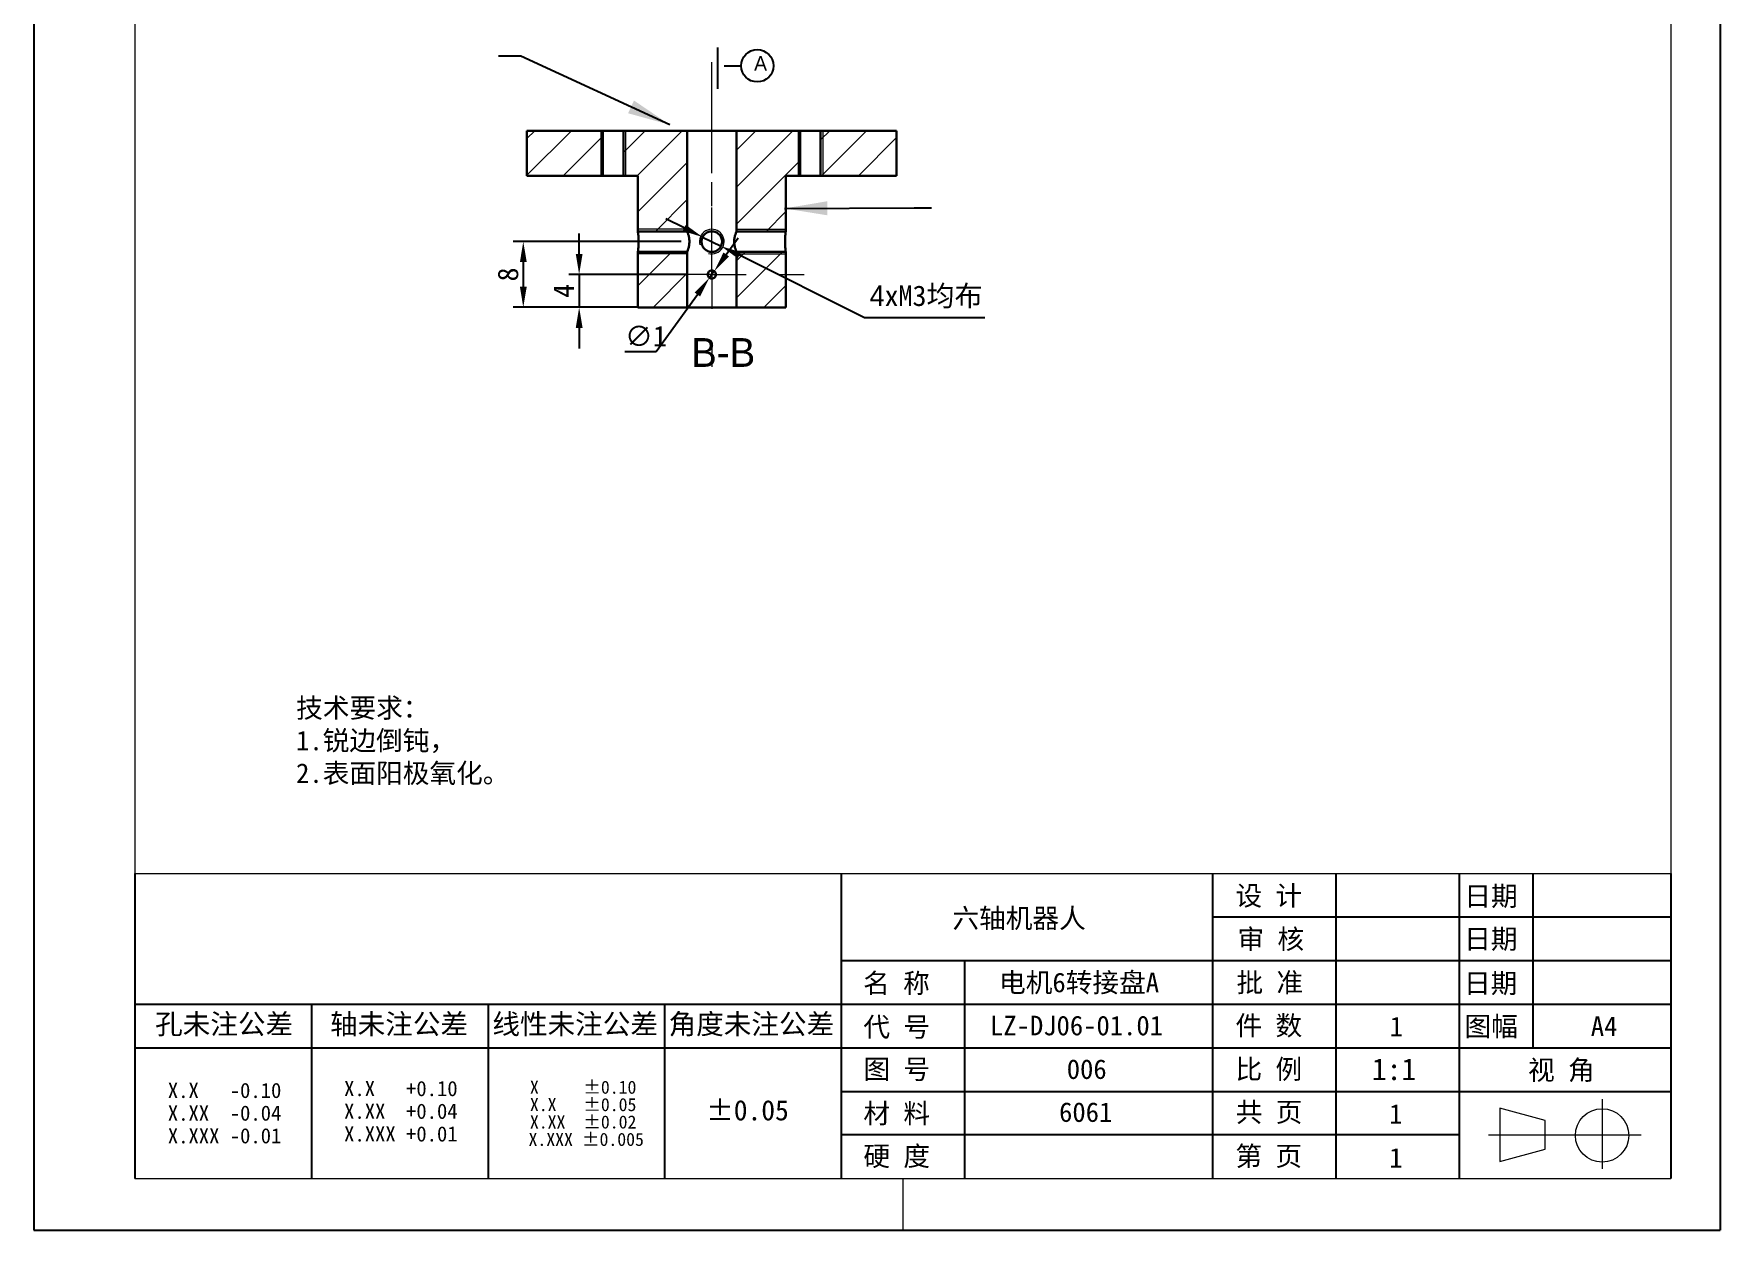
# Model space of a CAD drawing. Header units: millimetres. Extents: x 13 to 7248, y -1201 to 1478.
# Drawn here: x 6188.5 to 6393.8, y -1198 to -1052.4 of the extents above; entities that cross this region are included whole.
import ezdxf

# ---------------------------------------------------------------- set-up
doc = ezdxf.new("R2010")
doc.units = ezdxf.units.MM
doc.header["$LTSCALE"] = 5
doc.header["$PDSIZE"] = -1
for name, pattern in [('CENTER2', [28.575, 19.05, -3.175, 3.175, -3.175]), ('SLD-中心线', [34.29, 30.48, -1.27, 1.27, -1.27]), ('SLD-实线', [0])]:
    doc.linetypes.add(name, pattern=pattern)
doc.layers.get('0').update_dxf_attribs({"lineweight": 30})
for name, color, linetype, lineweight in [('中心线层', 1, 'CENTER2', 13), ('剖面层', 2, 'Continuous', 15), ('粗实线', 7, 'SLD-实线', 15), ('细实线层', 5, 'Continuous', 15)]:
    doc.layers.add(name, color=color, linetype=linetype, lineweight=lineweight)
for name, color, linetype in [('图框', 7, 'SLD-实线'), ('文字层', 7, 'SLD-实线'), ('标注层', 96, 'SLD-实线')]:
    doc.layers.add(name, color=color, linetype=linetype)
doc.styles.add('SLDTEXTSTYLE1', font='', dxfattribs={"bigfont": 'bigfont'})
doc.styles.add('SLDTEXTSTYLE2', font='')
doc.styles.add('SLDTEXTSTYLE3', font='', dxfattribs={"bigfont": 'bigfont'})
doc.styles.get("Standard").update_dxf_attribs({"font": ''})
doc.styles.get('SLDTEXTSTYLE1').set_extended_font_data('宋体')
doc.styles.get('SLDTEXTSTYLE2').set_extended_font_data('宋体')
doc.styles.get('SLDTEXTSTYLE3').set_extended_font_data('汉仪长仿宋体')
doc.styles.get('Standard').set_extended_font_data('SimSun')
doc.dimstyles.new('ISO-25', dxfattribs={"dimtxt": 2.5, "dimasz": 2.5, "dimexe": 1.25, "dimexo": 0, "dimtad": 1, "dimtoh": 1, "dimtxsty": 'Standard', "dimcen": 2.5, "dimclrt": 256, "dimadec": 0, "dimazin": 0, "dimtfac": 1, "dimtmove": 0, "dimatfit": 3, "dimfxl": 0, "dimarcsym": 0})
doc.dimstyles.new('SLDDIMSTYLE7', dxfattribs={"dimtxt": 0.18, "dimasz": 5.2, "dimexe": 0, "dimexo": 0.0625, "dimgap": 0, "dimtad": 0, "dimtih": 1, "dimtoh": 1, "dimdec": 0, "dimrnd": 1e-09, "dimzin": 0, "dimdsep": 46, "dimtxsty": 'Standard', "dimsah": 1, "dimcen": 0.09, "dimadec": 0, "dimazin": 0, "dimtfac": 5.2, "dimtdec": 0, "dimtofl": 0, "dimtmove": 0, "dimatfit": 3, "dimfxl": 0, "dimfrac": 2, "dimtolj": 1, "dimtzin": 0, "dimarcsym": 0})
pattern_1 = [(45, (6185.9975, -1199.4732), (-2.245064, 2.245064), [])]

# ---------------------------------------------------------------- blocks, each defined once
blk = doc.blocks.new('*D651')
at = {"layer": 'Defpoints', "color": 0}
for p in [(6268.04, -1081.65), (6254.89, -1085.65), (6262.04, -1085.65)]:
    blk.add_point(p, dxfattribs=at)
at = {"layer": '标注层', "color": 0, "lineweight": -2}
for p, q in [((6254.89, -1079.15), (6254.89, -1076.65)), ((6268.04, -1081.65), (6253.64, -1081.65)), ((6254.89, -1081.65), (6254.89, -1085.65)), ((6262.04, -1085.65), (6253.64, -1085.65)), ((6254.89, -1088.15), (6254.89, -1090.65))]:
    blk.add_line(p, q, dxfattribs=at)
at = {"layer": '标注层', "color": 0}
for points in [[(6254.48, -1079.15), (6255.31, -1079.15), (6254.89, -1081.65)], [(6254.48, -1088.15), (6255.31, -1088.15), (6254.89, -1085.65)]]:
    blk.add_solid(points, dxfattribs=at)
at = {"layer": '标注层', "insert": (6251.77, -1083.65), "char_height": 2.5, "attachment_point": 2, "rotation": 90}
blk.add_mtext('4', dxfattribs=at)
blk = doc.blocks.new('*D652')
at = {"layer": 'Defpoints', "color": 0}
for p in [(6267.29, -1077.65), (6248.09, -1085.65), (6262.04, -1085.65)]:
    blk.add_point(p, dxfattribs=at)
at = {"layer": '标注层', "color": 0, "lineweight": -2}
for p, q in [((6267.29, -1077.65), (6246.84, -1077.65)), ((6248.09, -1080.15), (6248.09, -1083.15)), ((6262.04, -1085.65), (6246.84, -1085.65))]:
    blk.add_line(p, q, dxfattribs=at)
at = {"layer": '标注层', "color": 0}
for points in [[(6247.68, -1080.15), (6248.51, -1080.15), (6248.09, -1077.65)], [(6247.68, -1083.15), (6248.51, -1083.15), (6248.09, -1085.65)]]:
    blk.add_solid(points, dxfattribs=at)
at = {"layer": '标注层', "insert": (6244.97, -1081.65), "char_height": 2.5, "attachment_point": 2, "rotation": 90}
blk.add_mtext('8', dxfattribs=at)
blk = doc.blocks.new('*D653')
at = {"layer": 'Defpoints', "color": 0}
for p in [(6271.33, -1081.25), (6270.75, -1082.06)]:
    blk.add_point(p, dxfattribs=at)
at = {"layer": '标注层', "color": 0, "lineweight": -2}
for p, q in [((6272.79, -1079.22), (6274.26, -1077.19)), ((6271.33, -1081.25), (6270.75, -1082.06)), ((6264.27, -1091.04), (6269.28, -1084.09)), ((6260.47, -1091.04), (6264.27, -1091.04))]:
    blk.add_line(p, q, dxfattribs=at)
at = {"layer": '标注层', "color": 0}
for points in [[(6272.46, -1078.98), (6273.13, -1079.46), (6271.33, -1081.25)], [(6268.94, -1083.84), (6269.62, -1084.33), (6270.75, -1082.06)]]:
    blk.add_solid(points, dxfattribs=at)
at = {"layer": '标注层', "insert": (6260.47, -1087.91), "char_height": 2.5, "attachment_point": 1}
blk.add_mtext('∅1', dxfattribs=at)
blk = doc.blocks.new('*D654')
at = {"layer": 'Defpoints', "color": 0}
for p in [(6269.92, -1077.1), (6272.16, -1078.21)]:
    blk.add_point(p, dxfattribs=at)
at = {"layer": '标注层', "color": 0, "lineweight": -2}
for p, q in [((6267.68, -1075.98), (6265.44, -1074.87)), ((6269.92, -1077.1), (6272.16, -1078.21)), ((6289.62, -1086.91), (6274.39, -1079.32)), ((6304.27, -1086.91), (6289.62, -1086.91))]:
    blk.add_line(p, q, dxfattribs=at)
at = {"layer": '标注层', "color": 0}
for points in [[(6267.87, -1075.61), (6267.5, -1076.35), (6269.92, -1077.1)], [(6274.58, -1078.95), (6274.21, -1079.7), (6272.16, -1078.21)]]:
    blk.add_solid(points, dxfattribs=at)
at = {"layer": '标注层', "insert": (6290.25, -1082.99), "char_height": 2.5, "attachment_point": 1}
blk.add_mtext('{\\fMS PGothic|b0|i0|c134|p34;4}xM3均布', dxfattribs=at)
blk = doc.blocks.new('SW_CENTERMARKSYMBOL_1')
at = {"color": 0, "linetype": 'SLD-实线', "lineweight": 0}
for p, q in [((0, 8.33), (0, 11.25)), ((0, 0), (0, 4.17)), ((-8.33, 0), (-11.25, 0)), ((0, 0), (-4.17, 0)), ((0, 0), (0, -4.17)), ((0, 0), (4.17, 0)), ((8.33, 0), (11.25, 0)), ((0, -8.33), (0, -11.25))]:
    blk.add_line(p, q, dxfattribs=at)
blk = doc.blocks.new('SW_NOTE_0')
at = {"color": 0, "linetype": 'Continuous', "lineweight": 0, "char_height": 10.583, "attachment_point": 2}
for s, insert in [('X     ±0.10', (35.9, 12.3)), ('X.X   ±0.05', (35.9, -1.8)), ('X.XX  ±0.02', (35.9, -15.9)), (' X.XXX ±0.005', (34.8, -30))]:
    blk.add_mtext(s, dxfattribs=dict(at, insert=insert))
blk = doc.blocks.new('SW_NOTE_1')
at = {"color": 0, "linetype": 'Continuous', "lineweight": 0, "char_height": 12.312, "attachment_point": 2, "style": 'SLDTEXTSTYLE2'}
for s, insert in [('X.X   -0.10', (38.1, 14.3)), ('X.XX  -0.04', (38.1, -4.1)), ('X.XXX -0.01', (38.1, -22.5))]:
    blk.add_mtext(s, dxfattribs=dict(at, insert=insert))
blk = doc.blocks.new('SW_NOTE_2')
at = {"color": 0, "linetype": 'Continuous', "lineweight": 0, "char_height": 12.312, "attachment_point": 2, "style": 'SLDTEXTSTYLE2'}
for s, insert in [('X.X   +0.10', (38.1, 14.3)), ('X.XX  +0.04', (38.1, -4.1)), ('X.XXX +0.01', (38.1, -22.5))]:
    blk.add_mtext(s, dxfattribs=dict(at, insert=insert))
blk = doc.blocks.new('SW_DATUMTAG_0')
at = {"layer": '文字层', "color": 0}
for p, q in [((-17.7, -6.86), (-17.7, 13.21)), ((-14.66, 4.33), (-6.34, 4.33))]:
    blk.add_line(p, q, dxfattribs=at)
blk.add_circle((1.53, 4.33), 7.87, dxfattribs=at)
at = {"layer": '文字层', "color": 0, "insert": (0, 9.02), "char_height": 7, "attachment_point": 1, "style": 'SLDTEXTSTYLE3'}
blk.add_mtext('A', dxfattribs=at)

msp = doc.modelspace()

# ---------------------------------------------------------------- hatches: boundary and pattern name
at = {"layer": '剖面层'}
h = msp.add_hatch(dxfattribs=at)
h.set_pattern_fill('ANSI31', color=256, style=0)
h.set_pattern_definition(pattern_1)
h.paths.add_polyline_path([(6248.5381, -1064.1528), (6248.5381, -1069.6528), (6257.7881, -1069.6528), (6257.7881, -1064.1528)], flags=0)
h = msp.add_hatch(dxfattribs=at)
h.set_pattern_fill('ANSI31', color=256, style=0)
h.set_pattern_definition(pattern_1)
h.paths.add_polyline_path([(6262.0381, -1069.6528), (6262.0381, -1076.4028), (6268.0381, -1076.4028), (6268.0381, -1064.1528), (6260.2881, -1064.1528), (6260.2881, -1069.6528)], flags=0)
h = msp.add_hatch(dxfattribs=at)
h.set_pattern_fill('ANSI31', color=256, style=0)
h.set_pattern_definition(pattern_1)
h.paths.add_polyline_path([(6280.0381, -1076.4028), (6280.0381, -1069.6528), (6281.7881, -1069.6528), (6281.7881, -1064.1528), (6274.0381, -1064.1528), (6274.0381, -1076.4028)], flags=0)
h = msp.add_hatch(dxfattribs=at)
h.set_pattern_fill('ANSI31', color=256, style=0)
h.set_pattern_definition(pattern_1)
h.paths.add_polyline_path([(6293.5381, -1069.6528), (6293.5381, -1064.1528), (6284.2881, -1064.1528), (6284.2881, -1069.6528)], flags=0)
h = msp.add_hatch(dxfattribs=at)
h.set_pattern_fill('ANSI31', color=256, style=0)
h.set_pattern_definition(pattern_1)
h.paths.add_polyline_path([(6262.0381, -1078.9028), (6262.0381, -1085.6528), (6268.0381, -1085.6528), (6268.0381, -1078.9028)], flags=0)
h = msp.add_hatch(dxfattribs=at)
h.set_pattern_fill('ANSI31', color=256, style=0)
h.set_pattern_definition(pattern_1)
h.paths.add_polyline_path([(6280.0381, -1085.6528), (6280.0381, -1078.9028), (6274.0381, -1078.9028), (6274.0381, -1085.6528)], flags=0)

# ---------------------------------------------------------------- linework, layer by layer
for p, q in [((6248.5381, -1069.6528), (6248.5381, -1064.1528)), ((6248.5381, -1064.1528), (6257.7881, -1064.1528)), ((6257.7881, -1069.6528), (6257.7881, -1064.1528)), ((6260.2881, -1064.1528), (6257.7881, -1064.1528)), ((6260.2881, -1064.1528), (6260.2881, -1069.6528)), ((6260.2881, -1064.1528), (6268.0381, -1064.1528)), ((6268.0381, -1064.1528), (6268.0381, -1076.4028)), ((6274.0381, -1064.1528), (6268.0381, -1064.1528)), ((6274.0381, -1076.4028), (6274.0381, -1064.1528)), ((6274.0381, -1064.1528), (6281.7881, -1064.1528)), ((6281.7881, -1069.6528), (6281.7881, -1064.1528)), ((6284.2881, -1064.1528), (6281.7881, -1064.1528)), ((6284.2881, -1064.1528), (6284.2881, -1069.6528)), ((6284.2881, -1064.1528), (6293.5381, -1064.1528)), ((6293.5381, -1064.1528), (6293.5381, -1069.6528)), ((6257.7881, -1069.6528), (6248.5381, -1069.6528)), ((6257.7881, -1069.6528), (6260.2881, -1069.6528)), ((6262.0381, -1069.6528), (6260.2881, -1069.6528)), ((6262.0381, -1076.4028), (6262.0381, -1069.6528)), ((6280.0381, -1069.6528), (6280.0381, -1076.4028)), ((6281.7881, -1069.6528), (6280.0381, -1069.6528)), ((6281.7881, -1069.6528), (6284.2881, -1069.6528)), ((6293.5381, -1069.6528), (6284.2881, -1069.6528)), ((6262.0381, -1076.4028), (6268.0381, -1076.4028)), ((6274.0381, -1076.4028), (6280.0381, -1076.4028)), ((6268.0381, -1078.9028), (6262.0381, -1078.9028)), ((6262.0381, -1085.6528), (6262.0381, -1078.9028)), ((6268.0381, -1078.9028), (6268.0381, -1085.6528)), ((6274.0381, -1085.6528), (6274.0381, -1078.9028)), ((6280.0381, -1078.9028), (6274.0381, -1078.9028)), ((6280.0381, -1078.9028), (6280.0381, -1085.6528)), ((6268.0381, -1085.6528), (6262.0381, -1085.6528)), ((6274.0381, -1085.6528), (6268.0381, -1085.6528)), ((6280.0381, -1085.6528), (6274.0381, -1085.6528))]:
    msp.add_line(p, q)
for points, knots in [([(6262.0381, -1076.4028), (6262.0381, -1076.4028), (6262.0393, -1076.4109), (6262.0436, -1076.443), (6262.0468, -1076.4666), (6262.0589, -1076.5608), (6262.0702, -1076.6525), (6262.0932, -1076.8857), (6262.1044, -1077.0233), (6262.1166, -1077.2503), (6262.1198, -1077.3282), (6262.1242, -1077.4886), (6262.1254, -1077.5715), (6262.1253, -1077.8164), (6262.1206, -1077.9811), (6262.1044, -1078.282), (6262.093, -1078.4212), (6262.076, -1078.5941), (6262.0702, -1078.6469), (6262.0597, -1078.7375), (6262.0549, -1078.7759), (6262.0428, -1078.8702), (6262.0381, -1078.9028), (6262.0381, -1078.9028)], [0, 0, 0, 0, 0.0625, 0.0625, 0.125, 0.125, 0.25, 0.25, 0.375, 0.375, 0.4375, 0.4375, 0.5, 0.5, 0.625, 0.625, 0.75, 0.75, 0.8125, 0.8125, 0.875, 0.875, 1, 1, 1, 1]), ([(6268.0381, -1078.9028), (6268.0381, -1078.9028), (6268.0417, -1078.8944), (6268.055, -1078.8619), (6268.0648, -1078.8378), (6268.102, -1078.7423), (6268.1364, -1078.6499), (6268.2068, -1078.4212), (6268.2428, -1078.2837), (6268.2949, -1077.9839), (6268.3109, -1077.8177), (6268.311, -1077.4885), (6268.2951, -1077.3227), (6268.2425, -1077.0203), (6268.2067, -1076.8837), (6268.1535, -1076.7113), (6268.1362, -1076.6601), (6268.1041, -1076.5699), (6268.0892, -1076.5306), (6268.0647, -1076.4676), (6268.055, -1076.4437), (6268.0416, -1076.4111), (6268.0381, -1076.4028), (6268.0381, -1076.4028)], [0, 0, 0, 0, 0.0625, 0.0625, 0.125, 0.125, 0.25, 0.25, 0.375, 0.375, 0.5, 0.5, 0.625, 0.625, 0.75, 0.75, 0.8125, 0.8125, 0.875, 0.875, 0.9375, 0.9375, 1, 1, 1, 1]), ([(6269.7881, -1077.6528), (6269.7881, -1077.7364), (6269.7964, -1077.8183), (6269.8287, -1077.9793), (6269.8532, -1078.0591), (6269.9477, -1078.2853), (6270.0401, -1078.4225), (6270.2678, -1078.6503), (6270.4056, -1078.7431), (6270.7058, -1078.8687), (6270.8714, -1078.9026), (6271.1193, -1078.9029), (6271.2031, -1078.8945), (6271.3643, -1078.8622), (6271.443, -1078.8382), (6271.6716, -1078.7429), (6271.8079, -1078.6508), (6272.0364, -1078.4223), (6272.1287, -1078.2848), (6272.254, -1077.9851), (6272.2879, -1077.8189), (6272.2883, -1077.4897), (6272.2552, -1077.3238), (6272.1293, -1077.0213), (6272.0376, -1076.8846), (6271.8652, -1076.7119), (6271.8029, -1076.6607), (6271.6687, -1076.5704), (6271.5958, -1076.5311), (6271.4449, -1076.468), (6271.3669, -1076.4439), (6271.2054, -1076.4113), (6271.1215, -1076.4028), (6270.8742, -1076.4026), (6270.708, -1076.4361), (6270.4064, -1076.5618), (6270.2691, -1076.654), (6270.0395, -1076.8836), (6269.9483, -1077.0187), (6269.8211, -1077.3233), (6269.7881, -1077.4856), (6269.7881, -1077.6528)], [0, 0, 0, 0, 0.03125, 0.03125, 0.0625, 0.0625, 0.125, 0.125, 0.1875, 0.1875, 0.25, 0.25, 0.28125, 0.28125, 0.3125, 0.3125, 0.375, 0.375, 0.4375, 0.4375, 0.5, 0.5, 0.5625, 0.5625, 0.625, 0.625, 0.65625, 0.65625, 0.6875, 0.6875, 0.71875, 0.71875, 0.75, 0.75, 0.8125, 0.8125, 0.875, 0.875, 0.9375, 0.9375, 1, 1, 1, 1]), ([(6274.0381, -1076.4028), (6274.0381, -1076.4028), (6274.0237, -1076.4364), (6273.9746, -1076.5623), (6273.9401, -1076.6547), (6273.8694, -1076.8844), (6273.8338, -1077.0197), (6273.7809, -1077.3244), (6273.7652, -1077.4868), (6273.7653, -1077.7376), (6273.7692, -1077.8196), (6273.7838, -1077.9805), (6273.7946, -1078.0603), (6273.834, -1078.2864), (6273.8701, -1078.4235), (6273.9403, -1078.6511), (6273.9749, -1078.7438), (6274.0237, -1078.8691), (6274.0381, -1078.9028), (6274.0381, -1078.9028)], [0, 0, 0, 0, 0.125, 0.125, 0.25, 0.25, 0.375, 0.375, 0.5, 0.5, 0.5625, 0.5625, 0.625, 0.625, 0.75, 0.75, 0.875, 0.875, 1, 1, 1, 1]), ([(6280.0381, -1078.9028), (6280.0381, -1078.9028), (6280.0334, -1078.8701), (6280.0173, -1078.7446), (6280.006, -1078.6517), (6279.9833, -1078.4215), (6279.9718, -1078.2822), (6279.9557, -1077.9815), (6279.9509, -1077.8172), (6279.9509, -1077.4865), (6279.9557, -1077.3243), (6279.9719, -1077.0218), (6279.9833, -1076.8833), (6280.006, -1076.6532), (6280.0174, -1076.5601), (6280.0334, -1076.4356), (6280.0381, -1076.4028), (6280.0381, -1076.4028)], [0, 0, 0, 0, 0.125, 0.125, 0.25, 0.25, 0.375, 0.375, 0.5, 0.5, 0.625, 0.625, 0.75, 0.75, 0.875, 0.875, 1, 1, 1, 1]), ([(6271.5381, -1081.6528), (6271.5381, -1081.5204), (6271.4837, -1081.3912), (6271.2996, -1081.2071), (6271.1691, -1081.1528), (6270.9077, -1081.1527), (6270.7778, -1081.206), (6270.5915, -1081.3922), (6270.5382, -1081.5219), (6270.5381, -1081.7832), (6270.5921, -1081.9137), (6270.7763, -1082.0982), (6270.9056, -1082.1527), (6271.1699, -1082.1529), (6271.2993, -1082.0985), (6271.4835, -1081.9146), (6271.5381, -1081.7851), (6271.5381, -1081.6528)], [0, 0, 0, 0, 0.125, 0.125, 0.25, 0.25, 0.375, 0.375, 0.5, 0.5, 0.625, 0.625, 0.75, 0.75, 0.875, 0.875, 1, 1, 1, 1])]:
    msp.add_open_spline(points, degree=3, knots=knots)
at = {"layer": '中心线层'}
for p, q in [((6271.0381, -1069.3194), (6271.0381, -1055.825)), ((6271.0381, -1077.6528), (6271.0381, -1073.4861))]:
    msp.add_line(p, q, dxfattribs=at)
at = {"layer": '图框'}
for p, q in [((6188.4975, -903.6732), (6188.4975, -1197.9732)), ((6393.7975, -903.6732), (6393.7975, -1197.9732)), ((6188.4975, -1197.9732), (6393.7975, -1197.9732))]:
    msp.add_line(p, q, dxfattribs=at)
at = {"layer": '文字层'}
for p, q in [((6200.7975, -1154.5732), (6200.7975, -1191.6732)), ((6286.7975, -1154.5732), (6286.7975, -1191.6732)), ((6331.9975, -1154.5732), (6331.9975, -1191.6732)), ((6346.9975, -1154.5732), (6346.9975, -1191.6732)), ((6361.9975, -1154.5732), (6361.9975, -1191.6732)), ((6370.9975, -1154.5732), (6370.9975, -1175.7732)), ((6387.7975, -1154.5732), (6387.7975, -1191.6732)), ((6387.7975, -1159.8732), (6331.9975, -1159.8732)), ((6387.7975, -1165.1732), (6286.7975, -1165.1732)), ((6301.7975, -1165.1732), (6301.7975, -1191.6732)), ((6200.7975, -1170.4732), (6387.7975, -1170.4732)), ((6222.2975, -1170.4732), (6222.2975, -1191.6732)), ((6243.7975, -1170.4732), (6243.7975, -1191.6732)), ((6265.2975, -1170.4732), (6265.2975, -1191.6732)), ((6200.7975, -1175.7732), (6387.7975, -1175.7732)), ((6286.7975, -1181.0732), (6387.7975, -1181.0732)), ((6361.9975, -1186.3732), (6286.7975, -1186.3732))]:
    msp.add_line(p, q, dxfattribs=at)
at = {"layer": '文字层', "color": 7, "linetype": 'SLD-中心线', "lineweight": 0}
for p, q in [((6379.4114, -1182.0168), (6379.4114, -1190.5019)), ((6365.5846, -1186.3732), (6373.8342, -1186.3732)), ((6373.8342, -1186.3732), (6384.1669, -1186.3732))]:
    msp.add_line(p, q, dxfattribs=at)
at = {"layer": '粗实线'}
for p, q in [((6200.7975, -909.6732), (6200.7975, -1191.6732)), ((6387.7975, -909.6732), (6387.7975, -1191.6732)), ((6200.7975, -1154.5732), (6387.7975, -1154.5732)), ((6366.9789, -1183.1232), (6366.9789, -1189.6232)), ((6372.498, -1184.6337), (6366.9789, -1183.1232)), ((6372.498, -1188.1127), (6372.498, -1184.6337)), ((6366.9789, -1189.6232), (6372.498, -1188.1127)), ((6200.7975, -1191.6732), (6387.7975, -1191.6732)), ((6200.7975, -1191.6732), (6387.7975, -1191.6732)), ((6294.2975, -1191.6732), (6294.2975, -1197.9732))]:
    msp.add_line(p, q, dxfattribs=at)
msp.add_circle((6379.4114, -1186.4279), 3.25, dxfattribs=at)
at = {"layer": '细实线层'}
for p, q in [((6257.5381, -1064.1528), (6257.5381, -1069.6528)), ((6260.5381, -1064.1528), (6260.5381, -1069.6528)), ((6281.5381, -1064.1528), (6281.5381, -1069.6528)), ((6284.5381, -1064.1528), (6284.5381, -1069.6528)), ((6268.0381, -1076.1528), (6262.0381, -1076.1528)), ((6274.0381, -1076.1528), (6280.0381, -1076.1528)), ((6268.0381, -1079.1528), (6262.0381, -1079.1528)), ((6274.0381, -1079.1528), (6280.0381, -1079.1528))]:
    msp.add_line(p, q, dxfattribs=at)
msp.add_arc((6271.0381, -1077.6528), 1.5, 255, 195, dxfattribs=at)
msp.add_arc((6271.0381, -1077.6528), 1.5, 255, 195, dxfattribs=at)

# ---------------------------------------------------------------- block references
at = {"layer": '中心线层'}
msp.add_blockref('SW_CENTERMARKSYMBOL_1', (6271.0381, -1081.6528), dxfattribs=at)
at = {"layer": '文字层'}
for name, p, xscale, yscale, zscale in [('SW_DATUMTAG_0', (6276.1927, -1057.3365), 0.25, 0.25, 0.25), ('SW_NOTE_1', (6206.016, -1182.1738), 0.1500000000005457, 0.1500000000000909, 0.15), ('SW_NOTE_2', (6227.4728, -1181.9475), 0.1500000000005457, 0.1500000000000909, 0.15), ('SW_NOTE_0', (6249.9923, -1181.6171), 0.1500000000005457, 0.1500000000000909, 0.15)]:
    msp.add_blockref(name, p, dxfattribs=dict(at, xscale=xscale, yscale=yscale, zscale=zscale))

# ---------------------------------------------------------------- texts
at = {"layer": '文字层', "color": 7, "linetype": 'SLD-实线', "lineweight": 0, "insert": (6220.4335, -1133.2116), "char_height": 2.38125, "attachment_point": 1, "style": 'SLDTEXTSTYLE2'}
msp.add_mtext('技术要求：\\P1.锐边倒钝，\\P2.表面阳极氧化。', dxfattribs=at)
at = {"layer": '文字层', "attachment_point": 2}
for s, insert, char_height, style in [('设 计', (6338.8416, -1156.0668), 2.38125, 'SLDTEXTSTYLE2'), ('日期', (6365.8931, -1156.1138), 2.38125, 'SLDTEXTSTYLE2'), ('审 核', (6339.0786, -1161.3487), 2.38125, 'SLDTEXTSTYLE2'), ('日期', (6365.8657, -1161.33), 2.38125, 'SLDTEXTSTYLE2'), ('名 称', (6293.52, -1166.7168), 2.38125, 'SLDTEXTSTYLE2'), ('批 准', (6338.9641, -1166.6257), 2.38125, 'SLDTEXTSTYLE2'), ('日期', (6365.8493, -1166.7222), 2.38125, 'SLDTEXTSTYLE2'), ('孔未注公差', (6211.6736, -1171.6429), 2.4625, 'SLDTEXTSTYLE2'), ('轴未注公差', (6232.9698, -1171.6429), 2.4625, 'SLDTEXTSTYLE2'), ('线性未注公差', (6254.4065, -1171.6429), 2.4625, 'SLDTEXTSTYLE2'), ('角度未注公差', (6275.8567, -1171.6429), 2.4625, 'SLDTEXTSTYLE2'), ('代 号', (6293.55, -1172.0412), 2.38125, 'SLDTEXTSTYLE2'), ('件 数', (6338.8416, -1171.8674), 2.38125, 'SLDTEXTSTYLE2'), ('图幅', (6365.908, -1171.9738), 2.38125, 'SLDTEXTSTYLE2'), ('A4', (6379.6569, -1171.9482), 2.38125, 'SLDTEXTSTYLE1'), ('图 号', (6293.55, -1177.1749), 2.38125, 'SLDTEXTSTYLE2'), ('比 例', (6338.8416, -1177.1749), 2.38125, 'SLDTEXTSTYLE2'), ('1:1', (6354.0887, -1177.0537), 2.64583, 'SLDTEXTSTYLE1'), ('视 角', (6374.4588, -1177.2823), 2.38125, 'SLDTEXTSTYLE2'), ('±0.05', (6275.3879, -1182.1354), 2.4625, 'SLDTEXTSTYLE1'), ('材 料', (6293.55, -1182.5646), 2.38125, 'SLDTEXTSTYLE2'), ('共 页', (6338.8801, -1182.4014), 2.38125, 'SLDTEXTSTYLE2'), ('1', (6354.2954, -1182.6294), 2.3813, 'SLDTEXTSTYLE1'), ('硬 度', (6293.55, -1187.7596), 2.38125, 'SLDTEXTSTYLE2'), ('第 页', (6338.8416, -1187.7596), 2.38125, 'SLDTEXTSTYLE2'), ('1', (6354.3107, -1187.9571), 2.3813, 'SLDTEXTSTYLE1')]:
    msp.add_mtext(s, dxfattribs=dict(at, insert=insert, char_height=char_height, style=style))
at = {"layer": '文字层', "color": 7, "linetype": 'Continuous', "lineweight": 0, "attachment_point": 2}
for s, insert, char_height, style in [('六轴机器人', (6308.4451, -1158.8081), 2.38125, 'SLDTEXTSTYLE2'), ('电机6转接盘A', (6315.7446, -1166.6257), 2.38125, 'SLDTEXTSTYLE2'), ('LZ-DJ06-01.01', (6315.4345, -1171.8674), 2.38125, 'SLDTEXTSTYLE1'), ('1', (6354.3676, -1171.9738), 2.3813, 'SLDTEXTSTYLE1'), ('006', (6316.6747, -1177.1749), 2.38125, 'SLDTEXTSTYLE1'), ('6061', (6316.5507, -1182.4014), 2.38125, 'SLDTEXTSTYLE1')]:
    msp.add_mtext(s, dxfattribs=dict(at, insert=insert, char_height=char_height, style=style))
at = {"layer": '标注层', "insert": (6272.4199, -1089.3966), "char_height": 3.5, "attachment_point": 2, "style": 'SLDTEXTSTYLE3'}
msp.add_mtext('B-B', dxfattribs=at)

# ---------------------------------------------------------------- dimensions: what is measured, and where the dimension line sits
at = {"layer": '标注层'}
dim = msp.add_diameter_dim_2p(p1=(6269.9192, -1077.0955), p2=(6272.157, -1078.21), text='{\\fMS PGothic|b0|i0|c134|p34;4}xM3均布', dimstyle='ISO-25', dxfattribs=at)
dim.commit()
dim.dimension.update_dxf_attribs({"geometry": '*D654', "text_midpoint": (6297.257, -1086.9074), "dimtype": 163})
for base, p1, picture, middle in [((6248.0945, -1085.6528), (6267.2881, -1077.6528), '*D652', (6248.0945, -1081.6528)), ((6254.8945, -1085.6528), (6268.0381, -1081.6528), '*D651', (6254.8945, -1083.6528))]:
    dim = msp.add_linear_dim(base=base, p1=p1, p2=(6262.0381, -1085.6528), angle=90, dimstyle='ISO-25', dxfattribs=at)
    dim.commit()
    dim.dimension.update_dxf_attribs({"geometry": picture, "text_midpoint": middle, "dimtype": 160})
dim = msp.add_diameter_dim_2p(p1=(6271.3307, -1081.2473), p2=(6270.7455, -1082.0582), dimstyle='ISO-25', dxfattribs=at)
dim.commit()
dim.dimension.update_dxf_attribs({"geometry": '*D653', "text_midpoint": (6262.0558, -1091.0357), "dimtype": 163})

# ---------------------------------------------------------------- leaders
at = {"layer": '文字层'}
for points in [[(6265.9258, -1063.435), (6247.8097, -1055.0762), (6245.0642, -1055.0762)], [(6279.897, -1073.6163), (6295.6891, -1073.5504), (6297.7884, -1073.5504)]]:
    msp.add_leader(points, dimstyle='SLDDIMSTYLE7', dxfattribs=at)

doc.saveas('drawing.dxf')
